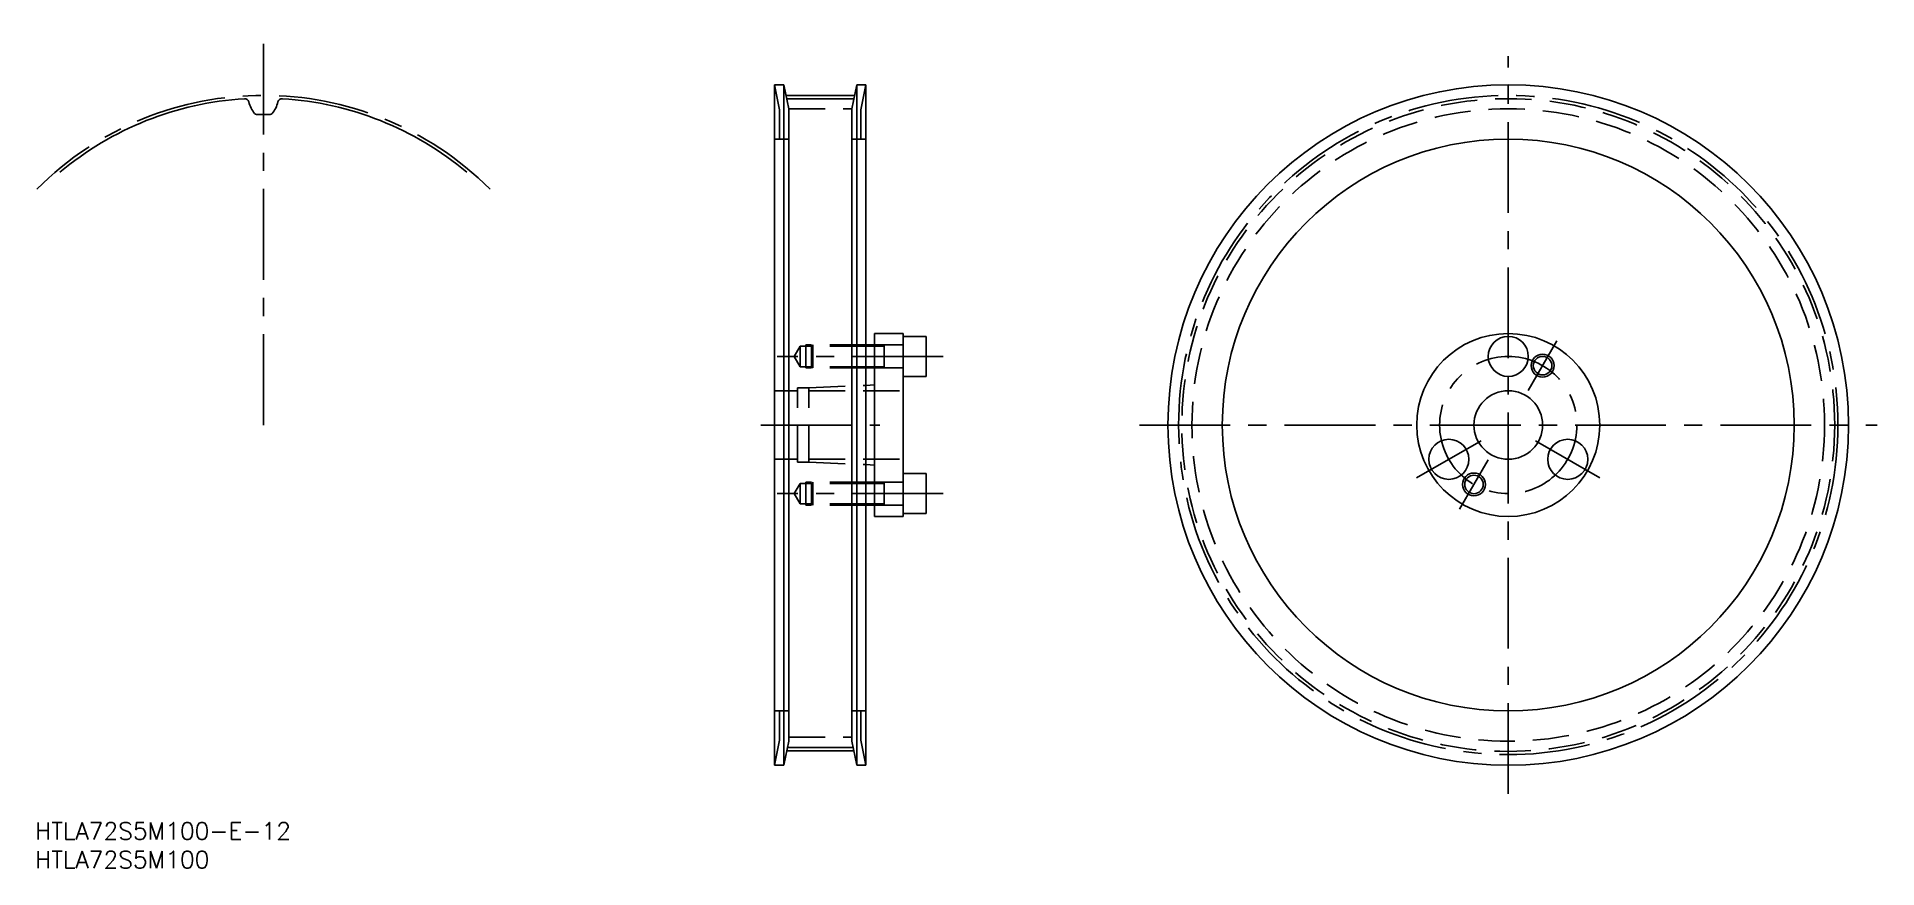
# Model space of a CAD drawing. Extents: x 0 to 322, y -8 to 137.
import ezdxf

# ---------------------------------------------------------------- set-up
doc = ezdxf.new("R2010")
doc.units = 0
doc.header["$LTSCALE"] = 0.5
doc.linetypes.add('CENTER', pattern=[50.8, 31.75, -6.35, 6.35, -6.35])
doc.linetypes.add('DASHED', pattern=[19.05, 12.7, -6.35])
for name, color, linetype in [('MSM_CENTER', 1, 'CENTER'), ('MSM_CONTINUOUS', 7, 'CONTINUOUS'), ('MSM_DASHED', 4, 'DASHED'), ('MSM_NARROW', 5, 'CONTINUOUS'), ('MSM_PART_NUMBER', 7, 'CONTINUOUS')]:
    doc.layers.add(name, color=color, linetype=linetype)
doc.styles.get("Standard").update_dxf_attribs({"font": 'txt.shx', "height": 3, "bigfont": 'bigfont.shx'})

# ---------------------------------------------------------------- blocks, each defined once
blk = doc.blocks.new('*U2')
at = {"layer": 'MSM_PART_NUMBER'}
blk.add_text('HTLA72S5M100-E-12', height=3, dxfattribs=at).set_placement((0, -3))
blk = doc.blocks.new('*U4')
at = {"layer": 'MSM_PART_NUMBER'}
blk.add_text('HTLA72S5M100', height=3, dxfattribs=at).set_placement((0, -8))

msp = doc.modelspace()

# ---------------------------------------------------------------- linework, layer by layer
at = {"layer": 'MSM_CENTER'}
for p, q in [((39.92, 69.5), (39.92, 137.39)), ((257.58, 5), (257.58, 134)), ((131.3, 127.14), (143.26, 127.14)), ((261.08, 75.56), (266.08, 84.22)), ((158.78, 81.5), (129.74, 81.5)), ((126.88, 69.5), (147.68, 69.5)), ((193.08, 69.5), (322.08, 69.5)), ((241.56, 60.25), (252.82, 66.75)), ((273.61, 60.25), (262.35, 66.75)), ((249.08, 54.78), (254.08, 63.44)), ((158.78, 57.5), (129.74, 57.5)), ((131.44, 12.55), (143.12, 12.55))]:
    msp.add_line(p, q, dxfattribs=at)
for radius in [57.64, 12]:
    msp.add_circle((257.58, 69.5), radius, dxfattribs=at)
msp.add_arc((39.92, 71.12), 56.03, 45, 135, dxfattribs=at)
at = {"layer": 'MSM_CONTINUOUS'}
for p, q in [((129.28, 129), (129.28, 10)), ((129.28, 129), (130.91, 129)), ((130.91, 129), (130.91, 10)), ((130.91, 129), (131.78, 124.79)), ((143.65, 129), (142.78, 124.79)), ((145.28, 129), (143.65, 129)), ((143.65, 129), (143.65, 10)), ((145.28, 129), (145.28, 10)), ((131.41, 126.57), (143.14, 126.57)), ((131.78, 124.79), (131.78, 14.21)), ((142.78, 124.79), (142.78, 14.21)), ((146.78, 53.5), (146.78, 85.5)), ((146.78, 85.5), (151.78, 85.5)), ((151.78, 53.5), (151.78, 85.5)), ((151.78, 85), (155.78, 85)), ((155.78, 78), (155.78, 85)), ((146.78, 83.3), (145.28, 83.3)), ((146.78, 79.7), (145.28, 79.7)), ((151.78, 78), (155.78, 78)), ((146.78, 76.5), (145.28, 76.43)), ((146.78, 62.5), (145.28, 62.57)), ((146.78, 59.3), (145.28, 59.3)), ((151.78, 61), (155.78, 61)), ((155.78, 54), (155.78, 61)), ((146.78, 55.7), (145.28, 55.7)), ((146.78, 53.5), (151.78, 53.5)), ((151.78, 54), (155.78, 54)), ((130.91, 10), (131.78, 14.21)), ((131.56, 13.13), (143, 13.13)), ((143.65, 10), (142.78, 14.21)), ((129.28, 10), (130.91, 10)), ((145.28, 10), (143.65, 10))]:
    msp.add_line(p, q, dxfattribs=at)
for centre, radius in [((257.58, 69.5), 59.5), ((257.58, 69.5), 50), ((257.58, 69.5), 16), ((257.58, 81.5), 3.5), ((263.58, 79.89), 1.62), ((257.58, 69.5), 6), ((247.19, 63.5), 3.5), ((267.98, 63.5), 3.5), ((251.58, 59.11), 1.62)]:
    msp.add_circle(centre, radius, dxfattribs=at)
for centre, radius, start, end in [((39.92, 71.32), 55.34, 93.4319, 130), ((36.65, 125.82), 0.75, 14.0967, 93.4319), ((42.52, 127.29), 5.3, 194.0967, 218.7899), ((37.32, 127.29), 5.3, 321.2101, 345.9033), ((43.18, 125.82), 0.75, 86.5681, 165.9033), ((39.92, 71.32), 55.34, 50, 86.5681), ((38.7, 124.22), 0.4, 218.7899, 271.3205), ((39.92, 71.32), 52.51, 88.6795, 91.3205), ((41.13, 124.22), 0.4, 268.6795, 321.2101)]:
    msp.add_arc(centre, radius, start, end, dxfattribs=at)
at = {"layer": 'MSM_DASHED'}
for p, q in [((129.28, 129), (130.18, 124.62)), ((145.28, 129), (144.38, 124.62)), ((130.18, 124.62), (130.18, 119.5)), ((131.78, 124.8), (142.78, 124.8)), ((144.38, 124.62), (144.38, 119.5)), ((129.28, 119.5), (131.78, 119.5)), ((145.28, 119.5), (142.78, 119.5)), ((133.78, 83.3), (132.74, 81.5)), ((133.78, 79.7), (132.74, 81.5)), ((145.28, 83.3), (133.78, 83.3)), ((133.78, 83.3), (133.78, 79.7)), ((145.28, 83.5), (134.78, 83.5)), ((134.78, 79.5), (134.78, 83.5)), ((135.98, 83.5), (135.78, 83.3)), ((135.78, 79.7), (135.78, 83.3)), ((135.98, 79.5), (135.98, 83.5)), ((151.78, 83.5), (146.78, 83.5)), ((146.78, 83.3), (148.45, 83.3)), ((148.45, 79.5), (148.45, 83.5)), ((145.28, 79.7), (133.78, 79.7)), ((145.28, 79.5), (134.78, 79.5)), ((135.98, 79.5), (135.78, 79.7)), ((146.78, 79.7), (148.45, 79.7)), ((151.78, 79.5), (146.78, 79.5)), ((129.28, 75.5), (133.28, 75.5)), ((133.28, 63), (133.28, 76)), ((133.28, 76), (135.28, 76)), ((135.28, 76), (145.28, 76.43)), ((135.28, 63), (135.28, 76)), ((135.28, 75.5), (151.78, 75.5)), ((129.28, 63.5), (133.28, 63.5)), ((133.28, 63), (135.28, 63)), ((135.28, 63.5), (151.78, 63.5)), ((135.28, 63), (145.28, 62.57)), ((133.78, 59.3), (132.74, 57.5)), ((145.28, 59.3), (133.78, 59.3)), ((133.78, 55.7), (133.78, 59.3)), ((145.28, 59.5), (134.78, 59.5)), ((134.78, 55.5), (134.78, 59.5)), ((135.98, 59.5), (135.78, 59.3)), ((135.78, 55.7), (135.78, 59.3)), ((135.98, 55.5), (135.98, 59.5)), ((151.78, 59.5), (146.78, 59.5)), ((146.78, 59.3), (148.45, 59.3)), ((148.45, 55.5), (148.45, 59.5)), ((133.78, 55.7), (132.74, 57.5)), ((145.28, 55.7), (133.78, 55.7)), ((145.28, 55.5), (134.78, 55.5)), ((135.98, 55.5), (135.78, 55.7)), ((146.78, 55.7), (148.45, 55.7)), ((151.78, 55.5), (146.78, 55.5)), ((129.28, 19.5), (131.78, 19.5)), ((130.18, 14.38), (130.18, 19.5)), ((145.28, 19.5), (142.78, 19.5)), ((144.38, 14.38), (144.38, 19.5)), ((129.28, 10), (130.18, 14.38)), ((131.78, 14.9), (142.78, 14.9)), ((145.28, 10), (144.38, 14.38))]:
    msp.add_line(p, q, dxfattribs=at)
for radius in [57.07, 55.3]:
    msp.add_circle((257.58, 69.5), radius, dxfattribs=at)
at = {"layer": 'MSM_NARROW'}
for p, q in [((146.78, 83.5), (145.28, 83.5)), ((146.78, 79.5), (145.28, 79.5)), ((146.78, 59.5), (145.28, 59.5)), ((146.78, 55.5), (145.28, 55.5))]:
    msp.add_line(p, q, dxfattribs=at)
for centre in [(263.58, 79.89), (251.58, 59.11)]:
    msp.add_circle(centre, 2, dxfattribs=at)

# ---------------------------------------------------------------- block references
at = {"layer": 'MSM_CONTINUOUS'}
for name in ['*U2', '*U4']:
    msp.add_blockref(name, (0, 0), dxfattribs=at)

doc.saveas('drawing.dxf')
